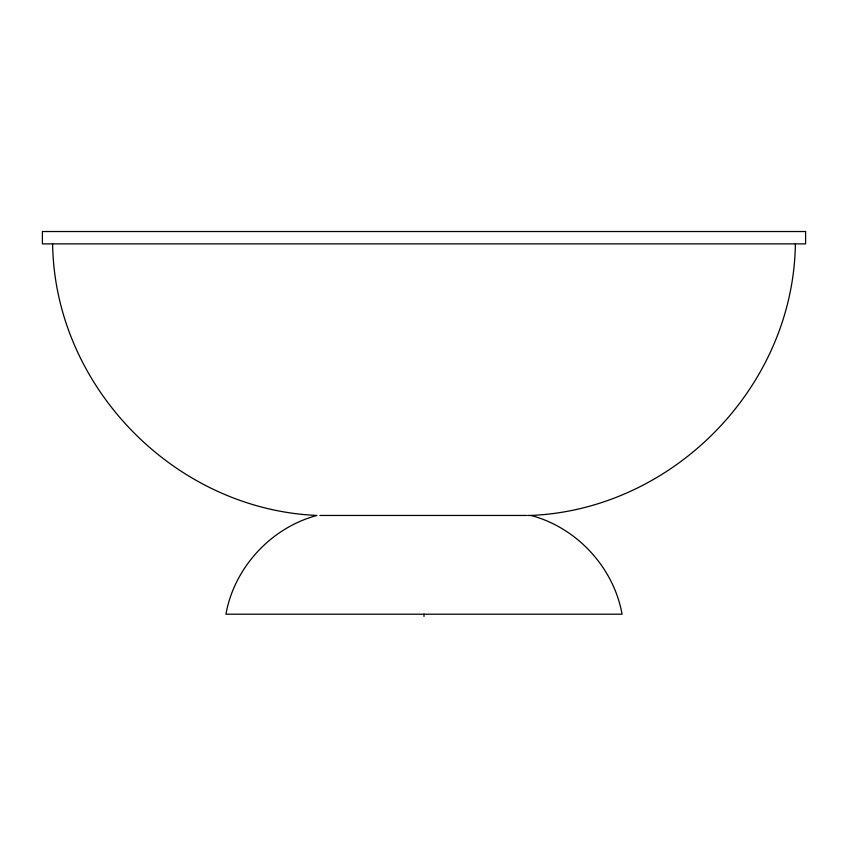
<?xml version="1.0" encoding="UTF-8"?>
<svg xmlns="http://www.w3.org/2000/svg" width="848" height="848" viewBox="0 0 848 848"><rect width="100%" height="100%" fill="white"/><g stroke="black" fill="none" stroke-linecap="round" stroke-linejoin="round"><path stroke-width="1.27" d="M795.382 243.874C793.41 386.656 673.503 509.319 531.007 515.457L527.71 515.457M319.887 515.457L526.608 515.457M531.007 515.457C576.884 527.636 613.698 567.46 622.072 614.206L225.928 614.206C234.302 567.46 271.116 527.636 316.993 515.457C174.497 509.319 54.59 386.656 52.618 243.874M424 614.206L424 616.475M805.6 231.525L42.4 231.525L42.4 243.874L805.6 243.874L805.6 231.525"/></g></svg>
